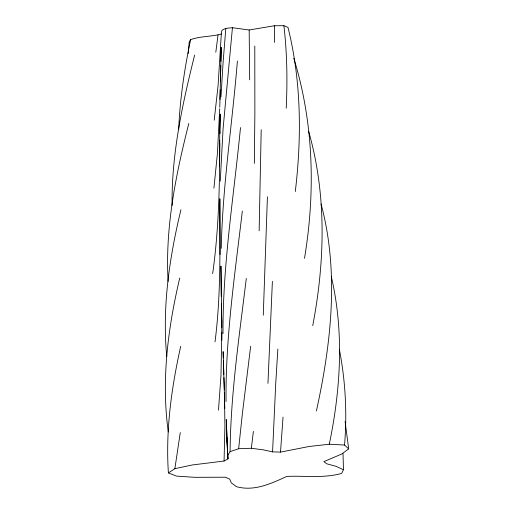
<?xml version="1.0" encoding="UTF-8"?>
<svg xmlns="http://www.w3.org/2000/svg" width="514" height="514" viewBox="0 0 514 514"><rect width="100%" height="100%" fill="white"/><g stroke="black" fill="none" stroke-linecap="round" stroke-linejoin="round"><path stroke-width="0.77" d="M220.05 254.61L219.863 198.751C219.812 246.482 221.142 294.387 215.013 341.861M212.661 273.654C218.868 229.45 219.735 184.751 219.735 140.187M219.754 133.184L220.249 114.166L219.786 133.608M219.433 166.735L219.761 131.629L219.767 133.698M219.703 151.848L219.735 143.117M226.044 401.511C225.415 337.621 234.898 274.315 242.345 211.029M223.005 333.67C222.607 264.543 233.87 196.181 240.501 127.562M219.96 99.478L221.245 47.404L220.872 61.487M221.81 332.185L220.994 375.214L218.489 410.146M254.34 163.362L254.873 113.504L254.79 46.054M220.455 81.135L220.769 65.394M261.202 129.714L259.146 230.799M220.255 89.802L219.786 107.13M180.71 346.333C171.458 387.794 165.559 430.359 168.393 472.899L174.869 468.672L192.307 464.964L224.065 461.032L227.927 458.938L227.67 455.571L230.092 451.62C230.664 393.544 239.344 336.015 246.29 278.472M219.729 108.705L217.409 153.57L213.92 188.188M221.251 248.339C222.581 185.593 232.341 123.482 237.397 61.012M224.065 461.032L224.92 425.958L224.438 392.304M286.214 108.203C287.519 80.698 287.12 53.07 283.882 25.7L274.36 25.758L249.174 29.992L232.437 27.705L225.819 28.36L222.042 30.197L221.418 32.363L218.071 85.684L214.216 120.173M220.255 181.134L223.076 128.834L232.437 27.705M263.271 315.204L267.421 196.721M267.955 383.38L272.388 281.37M168.393 472.899L176.475 476.105L194.6 477.313L225.498 477.21L229.745 479.151L231.326 482.89L236.524 486.681C254.199 491.628 271.161 483.558 286.831 476.401C305.098 475.604 323.743 478.45 341.624 473.42L343.474 469.757L336.06 466.32L326.75 463.801L323.859 461.649L341.694 454.042L348.678 448.857L344.528 445.034L329.281 444.237L309.274 446.46L280.503 452.108L272.574 451.87L275.716 383.81L277.856 349.102M220.981 96.78L223.095 62.322L225.819 28.36M178.711 129.265C179.926 99.093 184.442 69.165 190.617 39.636C200.524 36.07 211.299 36.79 221.322 34.027M344.528 445.034C347.233 413.262 345.466 381.17 339.452 349.861M280.503 452.108L283.047 417.137M188.156 53.559L189.216 41.897L190.617 39.636M230.092 451.62L238.644 448.741L242.338 413.976L250.646 346.333M295.299 191.523C301.808 136.91 301.307 81.026 287.994 27.415L283.882 25.7M238.644 448.741L251.352 448.253L253.383 431.368M215.809 52.222L218.026 35.036M174.869 468.672L180.279 432.557M304.506 258.343C315.532 191.844 313.752 122.955 293.783 58.262M312.737 325.632C324.989 261.491 326.756 194.536 308.618 131.295M329.281 444.237C340.769 389.111 344.2 331.543 331.234 276.339M316.406 410.943C331.254 343.191 339.317 271.957 321.057 203.987M179.733 278.048C167.905 328.292 161.126 380.527 168.303 431.985M180.941 209.712C169.581 256.865 162.321 305.567 166.53 354.14L166.787 356.478M194.633 55.069C182.367 104.291 171.374 154.489 172.113 205.497M188.805 123.508C175.717 175.049 165.013 228.043 168.123 281.499M251.352 448.253L263.534 449.898L272.574 451.87M345.1 421.519L348.678 448.857M227.027 441.147L226.269 419.514L227.927 458.938L226.828 437.542L227.67 455.571M223.853 374.533L223.397 360.301M223.956 377.61L224.374 389.933M223.327 357.924L223.121 351.582L224.798 408.36M342.999 453.489L343.474 469.757M221.791 327.392L220.943 266.091L221.277 296.52M221.444 303.433L221.772 322.599M249.174 29.992L249.675 79.798M274.36 25.758L274.598 42.418M221.72 319.586L221.842 340.178"/></g></svg>
